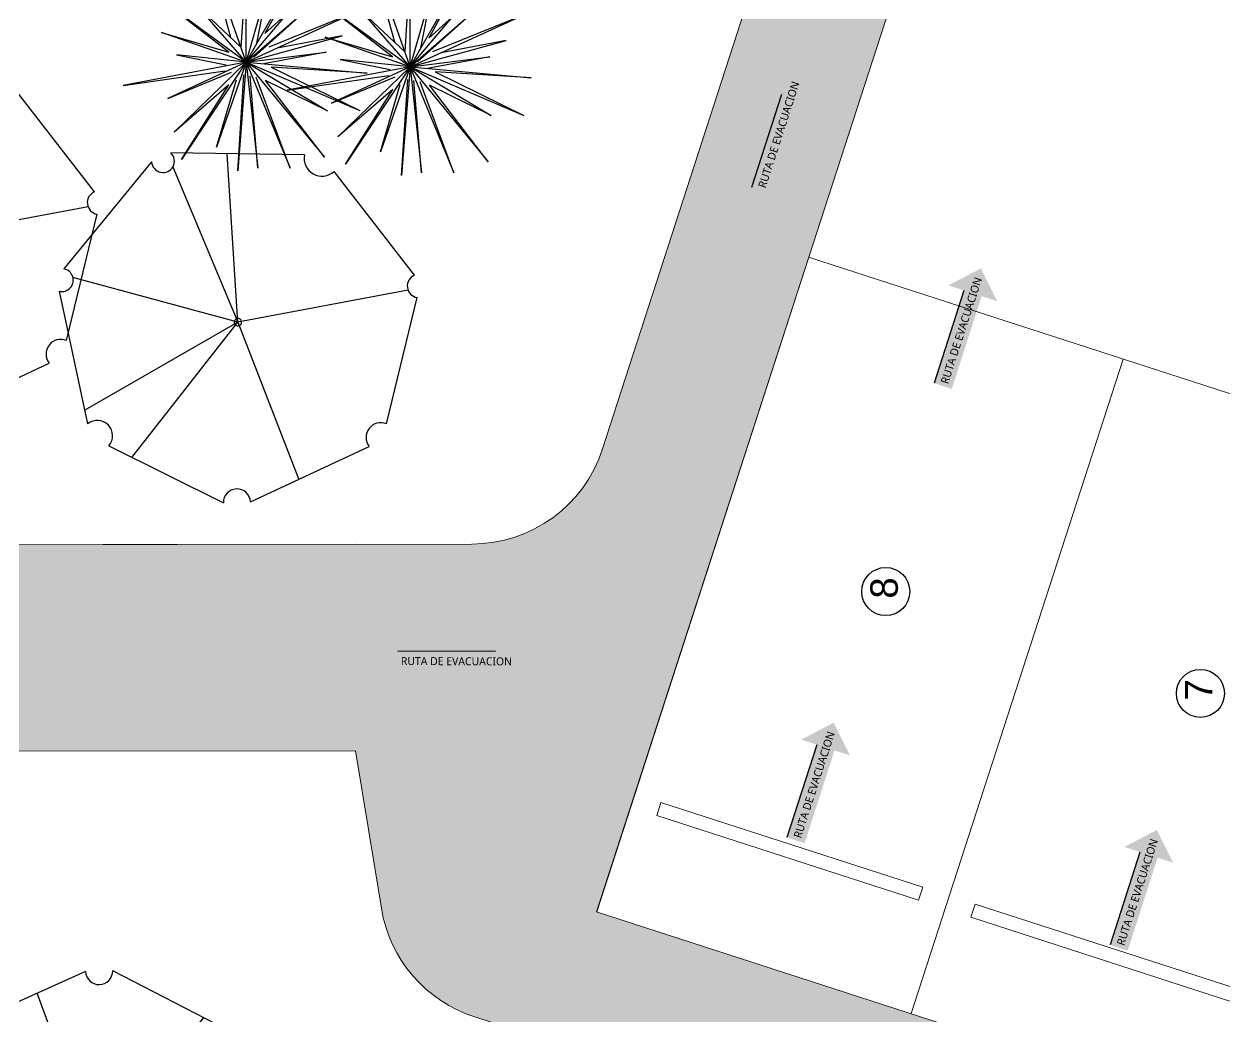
# Model space of a CAD drawing. Header units: feet. Extents: x 1019 to 2236, y -546 to 122.
# Drawn here: x 1093.73 to 1102.46, y -448.83 to -441.61 of the extents above; entities that cross this region are included whole.
import ezdxf

# ---------------------------------------------------------------- set-up
doc = ezdxf.new("R2010")
doc.units = ezdxf.units.FT
doc.header["$LTSCALE"] = 0.05
doc.header["$MEASUREMENT"] = 0
for name, color, linetype, lineweight in [('A-GENM', 8, 'Continuous', 9), ('arq-pisos', 251, 'Continuous', 5), ('None', 7, 'Continuous', 5)]:
    doc.layers.add(name, color=color, linetype=linetype, lineweight=lineweight)
doc.layers.add('PLANTS', color=7, linetype='Continuous', true_color=0x005716)
for name, color, linetype in [('SIMBOLOGIA', 6, 'Continuous'), ('Simbolos de evacuacion', 7, 'Continuous'), ('TXT', 2, 'Continuous')]:
    doc.layers.add(name, color=color, linetype=linetype)
doc.styles.add('ads', font='trebuc.ttf', dxfattribs={"height": 0.14})
doc.styles.get("Standard").update_dxf_attribs({"font": 'arial.ttf'})

# ---------------------------------------------------------------- blocks, each defined once
blk = doc.blocks.new('ARBOL4')
at = {"layer": 'PLANTS'}
for p, q in [((0.1899800000000766, 0.4429339999996671), (-0.1577720000000511, 0.4574759999995592)), ((-0.2152249999999469, 0.439233999999459), (-0.4456980000000215, 0.1737880000000303)), ((-0.1720059999998114, 0.4302120000001821), (-2.842170943040401e-14, -2.842170943040401e-14)), ((0.4654390000000319, 0.1266879999993478), (0.2585340000000258, 0.409627999999401)), ((-2.842170943040401e-14, -2.842170943040401e-14), (0.3816190000001995, 0.241315999999614)), ((-0.4742929999997898, 0.08768700000015883), (-0.409358999999796, -0.2639520000002733)), ((0.392021000000085, -0.274733000000225), (0.4821400000000438, 0.05578199999942512)), ((-2.842170943040401e-14, -2.842170943040401e-14), (-0.4366259999997339, -0.1162990000002821)), ((-0.3737299999998243, -0.2515890000004504), (-2.842170943040401e-14, -2.842170943040401e-14)), ((-2.842170943040401e-14, -2.842170943040401e-14), (-0.03092599999993695, -0.456175000000286)), ((0.4102560000000892, -0.2078570000003594), (-2.842170943040401e-14, -2.842170943040401e-14)), ((-2.842170943040401e-14, -2.842170943040401e-14), (0.3113290000000859, -0.3563519999998164)), ((-0.3758429999998327, -0.3099650000004033), (-0.04903399999969338, -0.4845290000003217)), ((0.01192100000022833, -0.4854180000002373), (0.3453370000001712, -0.3416919999999948))]:
    blk.add_line(p, q, dxfattribs=at)
for centre, radius, start, end in [((-0.1890739999999198, 0.4564700000000528), 0.031319, 213.3860779999999, 1.840691), ((0.2283990000000529, 0.4348030000000733), 0.03927, 168.050674, 320.127319), ((-0.473469999999935, 0.1352120000001094), 0.047533, 269.007996, 54.24858100000002), ((0.4743880000000615, 0.09137699999971005), 0.036427, 104.220505, 282.2873540000001), ((-2.842170943040401e-14, -2.842170943040401e-14), 0.01, 0, 180), ((-2.842170943040401e-14, -2.842170943040401e-14), 0.01, 180, 0), ((-0.3836719999999616, -0.2804550000001029), 0.030531, 284.858551, 147.280869), ((0.3713179999999454, -0.3100519999998426), 0.04094, 59.622765, 230.608597), ((-0.01854299999970976, -0.4840420000000734), 0.030495, 357.413361, 180.915833)]:
    blk.add_arc(centre, radius, start, end, dxfattribs=at)
blk = doc.blocks.new('T36')
at = {"color": 86, "linetype": 'Continuous'}
for p, q in [((-0.003432332799093274, -0.009416746714123292), (-0.05411833279913481, 0.4721182532857711)), ((-0.05411833279913481, 0.4721182532857711), (-0.003432332799093274, 0.09195825328606588)), ((-0.003432332799093274, -0.009416746714123292), (0.0979426672010959, 0.4721182532857711)), ((-0.003432332799093274, 0.09195825328606588), (0.0979426672010959, 0.4721182532857711)), ((-0.003432332799093274, -0.009416746714123292), (-0.2936033327991936, 0.3918132532853633)), ((-0.2936033327991936, 0.3918132532853633), (-0.07946333279915052, 0.06661425328547921)), ((-0.003432332799093274, -0.009416746714123292), (-0.1808393327987687, 0.3453992532859047)), ((-0.1808393327987687, 0.3453992532859047), (-0.08295933279896417, 0.1006982532853726)), ((-0.003432332799093274, -0.009416746714123292), (0.3071196672008227, 0.3692682532855542)), ((-0.003432332799093274, -0.009416746714123292), (0.1232876672011116, 0.3453992532859047)), ((0.3071196672008227, 0.3692682532855542), (0.05262866720113379, 0.08037125328519323)), ((0.1232876672011116, 0.3453992532859047), (0.05262866720113379, 0.08037125328519323)), ((-0.003432332799093274, -0.009416746714123292), (-0.1048083327991662, 0.2947102532853023)), ((-0.1048083327991662, 0.2947102532853023), (-0.01067333279888771, 0.05937325328523002)), ((-0.003432332799093274, -0.009416746714123292), (-0.3329043327989893, 0.244022253285948)), ((-0.3329043327989893, 0.244022253285948), (-0.02877533279888667, 0.01592625328521535)), ((-0.003432332799093274, -0.009416746714123292), (0.3767286672009504, 0.244022253285948)), ((0.3767286672009504, 0.244022253285948), (0.04725666720105437, 0.04126925328546349)), ((-0.003432332799093274, -0.009416746714123292), (-0.4596243327991942, 0.1426462532854202)), ((-0.4596243327991942, 0.1426462532854202), (-0.130153332799182, 0.04126925328546349)), ((-0.003432332799093274, -0.009416746714123292), (-0.2315283327989164, 0.1173032532860816)), ((-0.2315283327989164, 0.1173032532860816), (-0.130153332799182, 0.04126925328546349)), ((-0.003432332799093274, -0.009416746714123292), (0.4020736672009662, 0.1173032532860816)), ((0.4020736672009662, 0.1173032532860816), (0.04725666720105437, 0.01592625328521535)), ((-0.003432332799093274, -0.009416746714123292), (-0.3075593327989736, 0.01592625328521535)), ((-0.3075593327989736, 0.01592625328521535), (-0.07946333279915052, 0.01592625328521535)), ((-0.003432332799093274, -0.009416746714123292), (0.4274166672012143, 0.04126925328546349)), ((0.4274166672012143, 0.04126925328546349), (0.04725666720105437, -0.009416746714123292)), ((-0.003432332799093274, -0.009416746714123292), (-0.4342793327991785, -0.2628577467139621)), ((-0.003432332799093274, -0.009416746714123292), (-0.3835923327987985, -0.08544974671440286)), ((-0.3835923327987985, -0.08544974671440286), (-0.0585393327987731, -0.04183474671390286)), ((-0.003432332799093274, -0.009416746714123292), (-0.1808393327987687, -0.3895787467145055)), ((-0.003432332799093274, -0.009416746714123292), (-0.1808393327987687, -0.2375127467139464)), ((-0.1808393327987687, -0.2375127467139464), (-0.0585393327987731, -0.04183474671390286)), ((-0.003432332799093274, -0.009416746714123292), (-0.05411833279913481, -0.3642337467144898)), ((-0.003432332799093274, -0.009416746714123292), (0.1832206672011125, -0.472459746714776)), ((-0.003432332799093274, -0.009416746714123292), (0.4274166672012143, -0.1868267467143596)), ((-0.003432332799093274, -0.009416746714123292), (0.02191266720092244, -0.2882027467139778)), ((-0.003432332799093274, -0.009416746714123292), (0.3513836672009347, -0.06010674671415472)), ((-0.003432332799093274, -0.009416746714123292), (0.1993206672009364, -0.2882027467139778)), ((-0.003432332799093274, -0.009416746714123292), (0.326038667200919, -0.2375127467139464)), ((0.3513836672009347, -0.06010674671415472), (0.07259966720084776, -0.03476174671413901)), ((-0.4342793327991785, -0.2628577467139621), (-0.08867933279907447, -0.09005774671459221)), ((-0.02877533279888667, -0.08544974671440286), (-0.1808393327987687, -0.3895787467145055)), ((-0.05411833279913481, -0.3642337467144898), (-0.02877533279888667, -0.08544974671440286)), ((0.02191266720092244, -0.2882027467139778), (0.02191266720092244, -0.08544974671440286)), ((0.1993206672009364, -0.2882027467139778), (0.04725666720105437, -0.06010674671415472)), ((0.1832206672011125, -0.472459746714776), (0.04725666720105437, -0.08544974671440286)), ((0.4274166672012143, -0.1868267467143596), (0.0979426672010959, -0.06010674671415472)), ((0.0979426672010959, -0.06010674671415472), (0.326038667200919, -0.2375127467139464))]:
    blk.add_line(p, q, dxfattribs=at)
blk = doc.blocks.new('Arbol222')
at = {"layer": 'PLANTS', "lineweight": 15, "xscale": 1.5, "yscale": 1.5, "zscale": 1.5}
blk.add_blockref('T36', (0.005148499198639911, 0.01412512007118494), dxfattribs=at)

msp = doc.modelspace()

# ---------------------------------------------------------------- hatches: boundary and pattern name
at = {"layer": 'arq-pisos'}
h = msp.add_hatch(dxfattribs=at)
h.set_pattern_fill('AR-HBONE', color=256, scale=0.06, angle=90)
h.set_pattern_definition([(135, (856.7926709093535, -132.2210451879899), (-0.3394112549695428, 4.742829794065559e-17), [0.72, -0.24]), (225, (856.6229652818535, -132.0513395604899), (-0.3394112549695428, 4.742829794065559e-17), [0.72, -0.24])])
edge = h.paths.add_edge_path()
edge.add_line((1080.467131900396, -446.9164458087533), (1087.643781578432, -446.9072170136367))
edge.add_line((1087.643781578432, -446.9072170136367), (1087.643779721789, -446.9057732200326))
edge.add_line((1087.643779721789, -446.9057732200328), (1096.139869125129, -446.8948476946257))
edge.add_line((1096.139869125129, -446.8948476946256), (1096.327007298171, -448.0387685816245))
edge.add_arc((1097.313888600914, -447.8773210845958), 1.000000000000257, 189.2909241103366, 252.0570126603692)
edge.add_line((1097.00581811637, -448.82868462003), (1116.043871448137, -454.9935859392668))
edge.add_line((1116.043871448137, -454.9935859392668), (1116.351941932678, -454.0422224038392))
edge.add_line((1116.351941932679, -454.0422224038392), (1097.89039010357, -448.0640037675553))
edge.add_line((1097.89039010357, -448.0640037675554), (1102.973553098533, -432.366505432894))
edge.add_line((1102.973553098533, -432.366505432894), (1107.542647689461, -433.8460693767748))
edge.add_line((1107.542647689461, -433.8460693767748), (1109.072801628794, -429.0859492273116))
edge.add_line((1109.072801628794, -429.0859492273117), (1108.705004318849, -428.9668491238622))
edge.add_line((1108.705004318849, -428.9668491238621), (1108.218579942385, -428.9647930690728))
edge.add_line((1108.218579942385, -428.9647930690729), (1106.985650112821, -432.7722479875008))
edge.add_line((1106.98565011282, -432.7722479875007), (1102.289148716652, -431.2514271793794))
edge.add_line((1102.289148716652, -431.2514271793794), (1097.934106870986, -444.7003884240708))
edge.add_arc((1096.982743335552, -444.3923179395276), 0.9999999999998797, 270.07367932703687, 342.05701266037966, ccw=False)
edge.add_line((1096.984029282045, -445.3923171126979), (1087.178435507194, -445.4049265920515))
edge.add_line((1087.178435507194, -445.4049265920515), (1087.178435507195, -442.2355081095727))
edge.add_line((1087.178435507195, -442.2355081095728), (1085.174362387643, -442.2380852425038))
edge.add_line((1085.174362387643, -442.2380852425036), (1085.178439943499, -445.4089422774512))
edge.add_line((1085.178439943499, -445.4089422774512), (1080.465201124013, -445.4150032553938))
edge.add_line((1080.465201124013, -445.4150032553938), (1070.904063599245, -439.2370990268533))
edge.add_line((1070.904063599245, -439.2370990268533), (1070.672698766311, -441.2236715309627))
edge.add_line((1070.672698766311, -441.2236715309627), (1079.234423259103, -446.7558076194354))
edge.add_arc((1079.777134830062, -445.9158884859785), 0.9999999999996037, 237.1315812994204, 270.0736793270483)
edge.add_line((1079.778420776555, -446.9158876591486), (1080.467131900396, -446.9164458087533))
at = {"layer": 'Simbolos de evacuacion'}
h = msp.add_hatch(color=94, dxfattribs=at)
h.paths.add_polyline_path([(1099.361708211624, -442.1668691720208), (1099.474942301014, -442.2033452744604), (1099.355744706491, -441.9652355970705), (1099.119976552222, -442.0890001414247), (1099.233210641613, -442.1254762438645), (1099.015910859998, -442.8000478469194), (1099.144408430009, -442.8414407750754)])
h.paths.add_polyline_path([(1099.044082017039, -442.8012701043966), (1099.292479010509, -442.0301622973225), (1099.376662550438, -442.0572803449239), (1099.128265556968, -442.8283881519978)], flags=24)
h = msp.add_hatch(color=94, dxfattribs=at)
h.paths.add_polyline_path([(1100.687926640916, -443.5903558717173), (1100.801160730306, -443.6268319741569), (1100.681963135783, -443.388722296767), (1100.446194981514, -443.5124868411211), (1100.559429070905, -443.5489629435609), (1100.34212928929, -444.2235345466158), (1100.4706268593, -444.2649274747719)])
h.paths.add_polyline_path([(1100.370300446331, -444.2247568040931), (1100.618697439801, -443.4536489970189), (1100.70288097973, -443.4807670446204), (1100.45448398626, -444.2518748516943)], flags=24)
h = msp.add_hatch(color=94, dxfattribs=at)
h.paths.add_polyline_path([(1097.155139283272, -446.3084022035957), (1097.154713164086, -446.4273655738898), (1097.34547300942, -446.2415835338135), (1097.156048960726, -446.0544396993359), (1097.155622841539, -446.1734030696302), (1096.446920083951, -446.1708645416634), (1096.446436525684, -446.3058636756286)])
h.paths.add_polyline_path([(1096.454296940351, -446.1980801620315), (1097.264420323543, -446.200981972195), (1097.264103526527, -446.2894249286151), (1096.453980143336, -446.2865231184514)], flags=24)
h = msp.add_hatch(color=94, dxfattribs=at)
h.paths.add_polyline_path([(1099.619030910381, -446.891251193513), (1099.732264999771, -446.9277272959526), (1099.613067405248, -446.6896176185627), (1099.377299250979, -446.8133821629169), (1099.49053334037, -446.8498582653567), (1099.273233558755, -447.5244298684116), (1099.401731128765, -447.5658227965676)])
h.paths.add_polyline_path([(1099.301404715796, -447.5256521258888), (1099.549801709266, -446.7545443188147), (1099.633985249195, -446.7816623664161), (1099.385588255725, -447.55277017349)], flags=24)
h = msp.add_hatch(color=94, dxfattribs=at)
h.paths.add_polyline_path([(1101.966330725461, -447.6713846552933), (1102.079564814851, -447.7078607577328), (1101.960367220328, -447.469751080343), (1101.724599066059, -447.5935156246971), (1101.83783315545, -447.6299917271369), (1101.620533373835, -448.3045633301918), (1101.749030943845, -448.3459562583478)])
h.paths.add_polyline_path([(1101.648704530876, -448.305785587669), (1101.897101524346, -447.5346777805949), (1101.981285064275, -447.5617958281964), (1101.732888070805, -448.3329036352703)], flags=24)

# ---------------------------------------------------------------- linework, layer by layer
at = {"layer": 'A-GENM'}
for p, q in [((1102.289148716652, -431.2514271793794), (1097.934106870986, -444.7003884240708)), ((1097.89039010357, -448.0640037675554), (1101.435750296662, -437.1241487281377)), ((1097.892939724416, -448.0648293856287), (1099.433292147131, -443.3080117084584)), ((1100.176212209457, -448.8041985485323), (1101.716564632173, -444.047380871362)), ((1087.178435507194, -445.4049265920515), (1096.142780651694, -445.3933989143185)), ((1094.303692908643, -445.3957638847077), (1096.984029282045, -445.3923171126979)), ((1079.778420776555, -446.9158876591486), (1096.139869125129, -446.8948476946256)), ((1096.32700729817, -448.0387685816244), (1096.139869125129, -446.8948476946256)), ((1097.89039010357, -448.0640037675544), (1116.351941932679, -454.0422224038392)), ((1097.00581811637, -448.82868462003), (1116.043871448135, -454.9935859392732))]:
    msp.add_line(p, q, dxfattribs=at)
at = {"layer": 'A-GENM', "extrusion": (7.74728961152093e-15, 7.31823233383008e-14, -1)}
msp.add_line((1099.430742526286, -443.307186090385), (1117.939862532166, -449.3008082508969), dxfattribs=at)
at = {"layer": 'A-GENM'}
for points in [[(1100.260653317614, -447.8855316516591), (1100.22984626916, -447.9806680052026), (1098.327119198292, -447.3645270361161), (1098.357926246746, -447.2693906825729)], [(1102.543925802655, -448.6249008145627), (1102.513118754201, -448.7200371681059), (1100.610391683333, -448.1038961990197), (1100.641198731787, -448.0087598454762)]]:
    msp.add_lwpolyline(points, close=True, dxfattribs=at)
for centre, start, end in [((1096.982743335552, -444.3923179395275), 270.0736793270418, 342.0570126603749), ((1097.313888600913, -447.877321084596), 189.2909241103258, 252.0570126603755)]:
    msp.add_arc(centre, 1, start, end, dxfattribs=at)
at = {"layer": 'SIMBOLOGIA', "color": 94, "linetype": 'Continuous'}
for p, q in [((1099.233210641613, -442.1254762438647), (1099.015910859998, -442.8000478469194)), ((1100.559429070905, -443.5489629435612), (1100.34212928929, -444.2235345466158)), ((1097.155622841539, -446.1734030696302, -0.7020750988391533), (1096.446920083951, -446.1708645416634, -0.7020750988391533)), ((1099.49053334037, -446.8498582653569), (1099.273233558755, -447.5244298684116)), ((1101.83783315545, -447.6299917271371), (1101.620533373835, -448.3045633301918))]:
    msp.add_line(p, q, dxfattribs=at)
at = {"layer": 'TXT'}
for centre in [(1099.991235100022, -445.7369138996729), (1102.277057205909, -446.4771086806494)]:
    msp.add_circle(centre, 0.1746523343572335, dxfattribs=at)

# ---------------------------------------------------------------- block references
at = {"layer": 'None', "lineweight": 15}
for name, p, xscale, yscale, zscale, rotation in [('Arbol222', (1095.34568759205, -441.8904550972946), 1.215642893999417, 1.215642893999417, 1.215642893999417, 258.7903459937172), ('Arbol222', (1096.536066091505, -441.9244575726532), 1.215642893999417, 1.215642893999417, 1.215642893999417, 258.7903459937172), ('ARBOL4', (1092.960572514983, -443.1732928877309), 2.714450404586388, 2.714450404586388, 2.714450404586388, 258.7903459937169), ('ARBOL4', (1095.285084817375, -443.7790690860164), 2.714450404586388, 2.714450404586388, 2.714450404586388, 258.7903459937169), ('ARBOL4', (1094.251458681895, -449.8055387504776), 2.714450404586424, 2.714450404586424, 2.714450404586424, 78.0196142151707)]:
    msp.add_blockref(name, p, dxfattribs=dict(at, xscale=xscale, yscale=yscale, zscale=zscale, rotation=rotation))

# ---------------------------------------------------------------- texts
at = {"layer": 'TXT', "char_height": 0.05815303645353656, "width": 15.61180492360937, "attachment_point": 4, "style": 'ads'}
for insert, rotation in [((1099.090631424892, -442.800991121025, 0.7020750988391533), 72.14469059390855), ((1100.416849854184, -444.2244778207215, 0.7020750988391533), 72.14469059390855), ((1096.468676707693, -446.2423537150221), 359.79477105869), ((1099.347954123649, -447.5253731425173, 0.7020750988391533), 72.14469059390855), ((1101.695253938729, -448.3055066042975, 0.7020750988391533), 72.14469059390855)]:
    msp.add_mtext('RUTA DE EVACUACION', dxfattribs=dict(at, insert=insert, rotation=rotation))
at = {"layer": 'TXT', "char_height": 0.2, "attachment_point": 1, "rotation": 90}
for s, insert in [('8', (1099.878861660904, -445.7888794494253)), ('7', (1102.164683766791, -446.5290742304018))]:
    msp.add_mtext_dynamic_manual_height_columns(s, width=0.9963603921005415, gutter_width=1, heights=[0], dxfattribs=dict(at, insert=insert))

doc.saveas('drawing.dxf')
